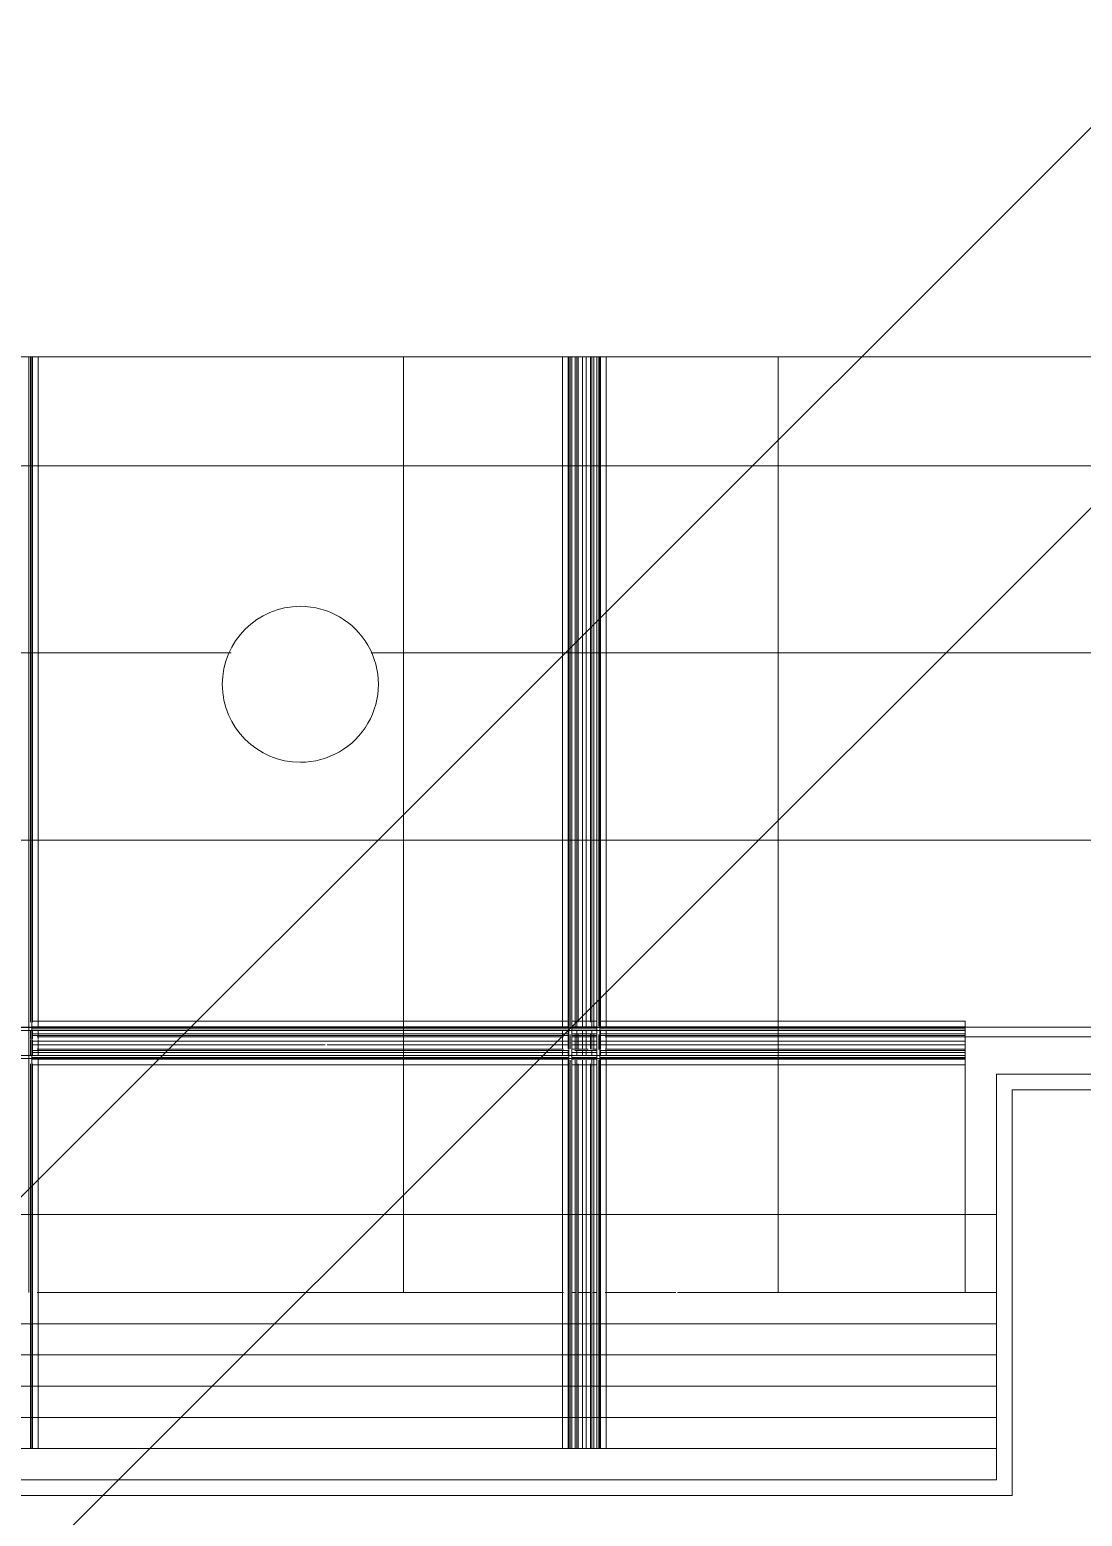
# Model space of a CAD drawing. Header units: millimetres. Extents: x -57519 to 497916, y -349472 to 446842.
# Drawn here: x 315729 to 317415, y 46324 to 48707 of the extents above; entities that cross this region are included whole.
import ezdxf

# ---------------------------------------------------------------- set-up
doc = ezdxf.new("R2010")
doc.units = ezdxf.units.MM
for name, color, linetype, lineweight in [('A-CLNG', 13, 'Continuous', 5), ('A-CLNG-PATT', 13, 'Continuous', 5), ('A-DETL-GENF', 92, 'Continuous', 5), ('A-FLOR', 192, 'Continuous', 5), ('A-FLOR-PATT', 8, 'Continuous', 5), ('A-WALL', 113, 'Continuous', 20), ('E-LITE-EQPM', 33, 'Continuous', 5)]:
    doc.layers.add(name, color=color, linetype=linetype, lineweight=lineweight)

# ---------------------------------------------------------------- blocks, each defined once
blk = doc.blocks.new('Ceilings 10 - Ceilings 10-14177161-SITE COVERAGE')
at = {"layer": 'A-CLNG'}
for p, q in [((66967.3, 47116), (66967.3, 48182.5)), ((66969.3, 46432.5), (66969.3, 48182.5)), ((66969.3, 47107.5), (66969.3, 48182.5)), ((66969.3, 47116), (66969.3, 48182.5)), ((66969.3, 47116), (66969.3, 48182.5)), ((66970.3, 47116), (66970.3, 48182.5)), ((66979.3, 47107.5), (66979.3, 48182.5)), ((67819.3, 48182.5), (67819.3, 47107.5)), ((67828.3, 48182.5), (67828.3, 47116)), ((67829.3, 47107.5), (67829.3, 48182.5)), ((67829.3, 46432.5), (67829.3, 48182.5)), ((67829.3, 47116), (67829.3, 48182.5)), ((67829.3, 47116), (67829.3, 48182.5)), ((67831.3, 47116), (67831.3, 48182.5)), ((67834.3, 47107.5), (67834.3, 48182.5)), ((67834.3, 47107.5), (67834.3, 48182.5)), ((67839.3, 48182.5), (67839.3, 47116)), ((67839.3, 47116), (67839.3, 48182.5)), ((67842.3, 47116), (67842.3, 48182.5)), ((67842.3, 47116), (67842.3, 48182.5)), ((67844.3, 47116), (67844.3, 48182.5)), ((67844.3, 47116), (67844.3, 48182.5)), ((67851.3, 47116), (67851.3, 48182.5)), ((67851.3, 47116), (67851.3, 48182.5)), ((67857.3, 47116), (67857.3, 48182.5)), ((67857.3, 47116), (67857.3, 48182.5)), ((67864.3, 47116), (67864.3, 48182.5)), ((67864.3, 47116), (67864.3, 48182.5)), ((67866.3, 48182.5), (67866.3, 47116)), ((67866.3, 47116), (67866.3, 48182.5)), ((67869.3, 47116), (67869.3, 48182.5)), ((67869.3, 47116), (67869.3, 48182.5)), ((67874.3, 48182.5), (67874.3, 47107.5)), ((67874.3, 47107.5), (67874.3, 48182.5)), ((67877.3, 47116), (67877.3, 48182.5)), ((67879.3, 46432.5), (67879.3, 48182.5)), ((67879.3, 47107.5), (67879.3, 48182.5)), ((67879.3, 47116), (67879.3, 48182.5)), ((67879.3, 47116), (67879.3, 48182.5)), ((67880.3, 47116), (67880.3, 48182.5)), ((67889.3, 47107.5), (67889.3, 48182.5)), ((66059.3, 47107.5), (68464.3, 47107.5)), ((67829.3, 47117.5), (66969.3, 47117.5)), ((66977.8, 47108.5), (66969.3, 47108.5)), ((66977.8, 47107.5), (66969.3, 47107.5)), ((67829.3, 47107.5), (66969.3, 47107.5)), ((66977.8, 47107.5), (66969.3, 47107.5)), ((66977.8, 47105.5), (66969.3, 47105.5)), ((67820.8, 47108.5), (66977.8, 47108.5)), ((67820.8, 47107.5), (66977.8, 47107.5)), ((67820.8, 47107.5), (66977.8, 47107.5)), ((67820.8, 47105.5), (66977.8, 47105.5)), ((67829.3, 47108.5), (67820.8, 47108.5)), ((67829.3, 47107.5), (67820.8, 47107.5)), ((67829.3, 47107.5), (67820.8, 47107.5)), ((67829.3, 47105.5), (67820.8, 47105.5)), ((67828.3, 47116), (67828.3, 47109.7)), ((67829.3, 47109.7), (67829.3, 47116)), ((67829.3, 47109.7), (67829.3, 47116)), ((67831.3, 47109.7), (67831.3, 47116)), ((67874.3, 47117.5), (67834.3, 47117.5)), ((67874.3, 47108.5), (67834.3, 47108.5)), ((67834.3, 47057.5), (67834.3, 47107.5)), ((67834.3, 47057.5), (67834.3, 47107.5)), ((67874.3, 47107.5), (67834.3, 47107.5)), ((67874.3, 47107.5), (67834.3, 47107.5)), ((67874.3, 47107.5), (67834.3, 47107.5)), ((67840.8, 47105.5), (67834.3, 47105.5)), ((67839.3, 47109.7), (67839.3, 47116)), ((67867.8, 47105.5), (67840.8, 47105.5)), ((67842.3, 47109.7), (67842.3, 47116)), ((67851.3, 47109.7), (67851.3, 47116)), ((67857.3, 47109.6), (67857.3, 47116)), ((67866.3, 47116), (67866.3, 47109.6)), ((67874.3, 47105.5), (67867.8, 47105.5)), ((67869.3, 47109.6), (67869.3, 47116)), ((67874.3, 47107.5), (67874.3, 47057.5)), ((67874.3, 47057.5), (67874.3, 47107.5)), ((67877.3, 47109.6), (67877.3, 47116)), ((68464.3, 47117.5), (67879.3, 47117.5)), ((67879.3, 47109.6), (67879.3, 47116)), ((67879.3, 47109.6), (67879.3, 47116)), ((67887.8, 47108.5), (67879.3, 47108.5)), ((67887.8, 47107.5), (67879.3, 47107.5)), ((68464.3, 47107.5), (67879.3, 47107.5)), ((67887.8, 47107.5), (67879.3, 47107.5)), ((67887.8, 47105.5), (67879.3, 47105.5)), ((67880.3, 47109.6), (67880.3, 47116)), ((68464.3, 47108.5), (67887.8, 47108.5)), ((68464.3, 47107.5), (67887.8, 47107.5)), ((68464.3, 47107.5), (67887.8, 47107.5)), ((68464.3, 47105.5), (67887.8, 47105.5)), ((68464.3, 47117.4), (68464.3, 47117.5)), ((68464.3, 47117.5), (68464.3, 47116)), ((68464.3, 47116), (68464.3, 47117.4)), ((68464.3, 47116), (68464.3, 47107.5)), ((68464.3, 47113.4), (68464.3, 47114.5)), ((68464.3, 47114.5), (68464.3, 47114.4)), ((68464.3, 47114.4), (68464.3, 47114.3)), ((68464.3, 47114.3), (68464.3, 47113)), ((68464.3, 47113), (68464.3, 47113.4)), ((68464.3, 47107.5), (68464.3, 47113)), ((68464.3, 47113), (68464.3, 47110)), ((68464.3, 47110), (68464.3, 47108.7)), ((68464.3, 47108.7), (68464.3, 47108.5)), ((68464.3, 47108.5), (68464.3, 47108.3)), ((68464.3, 47108.3), (68464.3, 47108)), ((68464.3, 47108), (68464.3, 47107.7)), ((68464.3, 47107.7), (68464.3, 47107.4)), ((68464.3, 47107.5), (68464.3, 47057.5)), ((68464.3, 47107.4), (68464.3, 47107)), ((68464.3, 47106.6), (68464.3, 47107)), ((68464.3, 47105.7), (68464.3, 47106.6)), ((68464.3, 47105.5), (68464.3, 47105.7)), ((66919.3, 47102.5), (66969.3, 47102.5)), ((66969.3, 47102.5), (66919.3, 47102.5)), ((66967.3, 47096), (66967.3, 47102.5)), ((66967.3, 47088.6), (66967.3, 47096)), ((66967.3, 47069), (66967.3, 47087.4)), ((66969.3, 47088.6), (66969.3, 47102.5)), ((66969.3, 47088.6), (66969.3, 47102.5)), ((66969.3, 47088.6), (66969.3, 47102.5)), ((66969.3, 47102.5), (67829.3, 47102.5)), ((67829.3, 47102.5), (66969.3, 47102.5)), ((66977.8, 47097.5), (66969.3, 47097.5)), ((66969.3, 47094.5), (66977.8, 47094.5)), ((66969.3, 47062.5), (66969.3, 47087.4)), ((66969.3, 47062.5), (66969.3, 47087.4)), ((66969.3, 47062.5), (66969.3, 47087.4)), ((66969.3, 47085.5), (66977.8, 47085.5)), ((66970.3, 47088.5), (66970.3, 47102.5)), ((66970.3, 47062.5), (66970.3, 47087.3)), ((67820.8, 47097.5), (66977.8, 47097.5)), ((67820.8, 47097.5), (66977.8, 47097.5)), ((66977.8, 47094.5), (67820.8, 47094.5)), ((66977.8, 47094.5), (67820.8, 47094.5)), ((66977.8, 47092.5), (67820.8, 47092.5)), ((67820.8, 47092.5), (66977.8, 47092.5)), ((66977.8, 47085.5), (67820.8, 47085.5)), ((67820.8, 47085.5), (66977.8, 47085.5)), ((66979.3, 47088.4), (66979.3, 47102.5)), ((66979.3, 47062.5), (66979.3, 47087.2)), ((67819.3, 47102.5), (67819.3, 47073.2)), ((67829.3, 47097.5), (67820.8, 47097.5)), ((67820.8, 47094.5), (67829.3, 47094.5)), ((67820.8, 47085.5), (67829.3, 47085.5)), ((67828.3, 47102.5), (67828.3, 47073.1)), ((67829.3, 47073), (67829.3, 47102.5)), ((67829.3, 47073), (67829.3, 47102.5)), ((67829.3, 47073), (67829.3, 47102.5)), ((67829.3, 47102.5), (67879.3, 47102.5)), ((67879.3, 47102.5), (67829.3, 47102.5)), ((67831.3, 47073), (67831.3, 47096)), ((67840.8, 47097.5), (67834.3, 47097.5)), ((67840.8, 47097.5), (67834.3, 47097.5)), ((67834.3, 47094.5), (67874.3, 47094.5)), ((67834.3, 47094.5), (67840.8, 47094.5)), ((67834.3, 47092.5), (67840.8, 47092.5)), ((67840.8, 47092.5), (67834.3, 47092.5)), ((67834.3, 47085.5), (67874.3, 47085.5)), ((67840.8, 47085.5), (67834.3, 47085.5)), ((67839.3, 47072.9), (67839.3, 47096)), ((67839.3, 47092.5), (67839.3, 47072.9)), ((67867.8, 47097.5), (67840.8, 47097.5)), ((67840.8, 47094.5), (67867.8, 47094.5)), ((67867.8, 47092.5), (67840.8, 47092.5)), ((67842.3, 47072.8), (67842.3, 47102.5)), ((67842.3, 47072.8), (67842.3, 47096)), ((67860.2, 47097.5), (67844.3, 47097.5)), ((67844.3, 47072.8), (67844.3, 47096)), ((67844.3, 47072.8), (67844.3, 47092.5)), ((67844.3, 47092.5), (67860.2, 47092.5)), ((67860.2, 47085.5), (67844.3, 47085.5)), ((67851.3, 47072.7), (67851.3, 47102.5)), ((67851.3, 47072.7), (67851.3, 47092.5)), ((67857.3, 47072.6), (67857.3, 47102.5)), ((67857.3, 47072.6), (67857.3, 47092.5)), ((67864.3, 47072.5), (67864.3, 47096)), ((67864.3, 47072.5), (67864.3, 47092.5)), ((67866.3, 47102.5), (67866.3, 47072.4)), ((67866.3, 47072.4), (67866.3, 47096)), ((67874.3, 47097.5), (67867.8, 47097.5)), ((67874.3, 47097.5), (67867.8, 47097.5)), ((67867.8, 47094.5), (67874.3, 47094.5)), ((67867.8, 47092.5), (67874.3, 47092.5)), ((67874.3, 47092.5), (67867.8, 47092.5)), ((67874.3, 47085.5), (67867.8, 47085.5)), ((67869.3, 47072.4), (67869.3, 47096)), ((67869.3, 47072.4), (67869.3, 47092.5)), ((67877.3, 47072.2), (67877.3, 47096)), ((67879.3, 47072.2), (67879.3, 47102.5)), ((67879.3, 47072.2), (67879.3, 47102.5)), ((67879.3, 47072.2), (67879.3, 47102.5)), ((67879.3, 47102.5), (68464.3, 47102.5)), ((68464.3, 47102.5), (67879.3, 47102.5)), ((67887.8, 47097.5), (67879.3, 47097.5)), ((67879.3, 47094.5), (67887.8, 47094.5)), ((67879.3, 47085.5), (67887.8, 47085.5)), ((67880.3, 47072.2), (67880.3, 47102.5)), ((68464.3, 47097.5), (67887.8, 47097.5)), ((68464.3, 47097.5), (67887.8, 47097.5)), ((67887.8, 47094.5), (68464.3, 47094.5)), ((67887.8, 47094.5), (68464.3, 47094.5)), ((67887.8, 47092.5), (68464.3, 47092.5)), ((68464.3, 47092.5), (67887.8, 47092.5)), ((67887.8, 47085.5), (68464.3, 47085.5)), ((68464.3, 47085.5), (67887.8, 47085.5)), ((67889.3, 47072), (67889.3, 47102.5)), ((68464.3, 47085.5), (68464.3, 47102.5)), ((68464.3, 47102.5), (68464.3, 47096)), ((68464.3, 47102.5), (68464.3, 47062.5)), ((68464.3, 47062.5), (68464.3, 47102.5)), ((68464.3, 47092.5), (68464.3, 47097.5)), ((68464.3, 47096), (68464.3, 47094.5)), ((68464.3, 47094.5), (68464.3, 47092.5)), ((68464.3, 47079.5), (68464.3, 47085.5)), ((66969.3, 47062.5), (66919.3, 47062.5)), ((66969.3, 47062.5), (66919.3, 47062.5)), ((66967.3, 47062.5), (66967.3, 47069)), ((66977.8, 47079.5), (66969.3, 47079.5)), ((66977.8, 47070.5), (66969.3, 47070.5)), ((66977.8, 47067.5), (66969.3, 47067.5)), ((67829.3, 47062.5), (66969.3, 47062.5)), ((67829.3, 47062.5), (66969.3, 47062.5)), ((66977.8, 47059.5), (66969.5, 47059.5)), ((66977.8, 47079.5), (67439, 47079.5)), ((67439, 47079.5), (66977.8, 47079.5)), ((66977.8, 47072.5), (67820.8, 47072.5)), ((67820.8, 47072.5), (66977.8, 47072.5)), ((67820.8, 47070.5), (66977.8, 47070.5)), ((67820.8, 47070.5), (66977.8, 47070.5)), ((66977.8, 47067.5), (67820.8, 47067.5)), ((67820.8, 47067.5), (66977.8, 47067.5)), ((67820.8, 47059.5), (66977.8, 47059.5)), ((67442.2, 47079.5), (67820.8, 47079.5)), ((67820.8, 47079.5), (67442.2, 47079.5)), ((67819.3, 47070.9), (67819.3, 47062.5)), ((67829.3, 47079.5), (67820.8, 47079.5)), ((67829.3, 47070.5), (67820.8, 47070.5)), ((67829.3, 47067.5), (67820.8, 47067.5)), ((67829.3, 47059.5), (67820.8, 47059.5)), ((67828.3, 47070.7), (67828.3, 47062.5)), ((67829.3, 47062.5), (67829.3, 47070.7)), ((67829.3, 47062.5), (67829.3, 47070.7)), ((67829.3, 47062.5), (67829.3, 47070.7)), ((67879.3, 47062.5), (67829.3, 47062.5)), ((67879.3, 47062.5), (67829.3, 47062.5)), ((67834.3, 47079.5), (67840.8, 47079.5)), ((67874.3, 47079.5), (67834.3, 47079.5)), ((67834.3, 47072.5), (67840.8, 47072.5)), ((67840.8, 47072.5), (67834.3, 47072.5)), ((67834.3, 47067.5), (67840.8, 47067.5)), ((67840.8, 47067.5), (67834.3, 47067.5)), ((67840.8, 47059.5), (67834.3, 47059.5)), ((67874.3, 47070.5), (67839, 47070.5)), ((67840.8, 47072.5), (67860.2, 47072.5)), ((67867.8, 47070.5), (67840.8, 47070.5)), ((67867.8, 47067.5), (67840.8, 47067.5)), ((67867.8, 47059.5), (67840.8, 47059.5)), ((67842.3, 47062.5), (67842.3, 47070.4)), ((67844.3, 47079.5), (67860.2, 47079.5)), ((67860.2, 47072.5), (67844.3, 47072.5)), ((67844.3, 47067.5), (67860.2, 47067.5)), ((67851.3, 47062.5), (67851.3, 47070.2)), ((67857.3, 47062.5), (67857.3, 47070.1)), ((67866.3, 47069.9), (67866.3, 47062.5)), ((67867.8, 47079.5), (67874.3, 47079.5)), ((67867.8, 47072.5), (67874.3, 47072.5)), ((67874.3, 47072.5), (67867.8, 47072.5)), ((67874.3, 47070.5), (67867.8, 47070.5)), ((67867.8, 47067.5), (67874.3, 47067.5)), ((67874.3, 47067.5), (67867.8, 47067.5)), ((67874.3, 47059.5), (67867.8, 47059.5)), ((67887.8, 47079.5), (67879.3, 47079.5)), ((67887.8, 47070.5), (67879.3, 47070.5)), ((67879.3, 47062.5), (67879.3, 47069.6)), ((67879.3, 47062.5), (67879.3, 47069.6)), ((67879.3, 47062.5), (67879.3, 47069.6)), ((67887.8, 47067.5), (67879.3, 47067.5)), ((68464.3, 47062.5), (67879.3, 47062.5)), ((68464.3, 47062.5), (67879.3, 47062.5)), ((67887.8, 47059.5), (67879.3, 47059.5)), ((67880.3, 47062.5), (67880.3, 47069.6)), ((67887.8, 47079.5), (68464.3, 47079.5)), ((68464.3, 47079.5), (67887.8, 47079.5)), ((67887.8, 47072.5), (68464.3, 47072.5)), ((68464.3, 47072.5), (67887.8, 47072.5)), ((68464.3, 47070.5), (67887.8, 47070.5)), ((68464.3, 47070.5), (67887.8, 47070.5)), ((67887.8, 47067.5), (68464.3, 47067.5)), ((68464.3, 47067.5), (67887.8, 47067.5)), ((68464.3, 47059.5), (67887.8, 47059.5)), ((67889.3, 47062.5), (67889.3, 47069.4)), ((68464.3, 47062.5), (68464.3, 47079.5)), ((68464.3, 47067.5), (68464.3, 47072.5)), ((68464.3, 47072.5), (68464.3, 47070.5)), ((68464.3, 47070.5), (68464.3, 47070.3)), ((68464.3, 47070.3), (68464.3, 47069)), ((68464.3, 47069), (68464.3, 47062.5)), ((68464.3, 47058), (68464.3, 47059.5)), ((68464.3, 47058), (68464.3, 47057.6)), ((68464.3, 47057.5), (66059.3, 47057.5)), ((66967.3, 46432.5), (66967.3, 47049)), ((66969.3, 46432.5), (66969.3, 47057.5)), ((66969.3, 47056.5), (66977.8, 47056.5)), ((66969.3, 46432.5), (66969.3, 47049)), ((66969.3, 46432.5), (66969.3, 47049)), ((66969.3, 47047.5), (67829.3, 47047.5)), ((66970.3, 46432.5), (66970.3, 47049)), ((66975, 47057.5), (67829.3, 47057.5)), ((66977.8, 47057.5), (67820.8, 47057.5)), ((67820.8, 47057.5), (66977.8, 47057.5)), ((66977.8, 47056.5), (67820.8, 47056.5)), ((66979.3, 46432.5), (66979.3, 47055.9)), ((67819.3, 47057.5), (67819.3, 46432.5)), ((67820.8, 47057.5), (67829.3, 47057.5)), ((67829.3, 47057.5), (67820.8, 47057.5)), ((67820.8, 47056.5), (67829.3, 47056.5)), ((67828.3, 47055.2), (67828.3, 47049)), ((67828.3, 47049), (67828.3, 46432.5)), ((67829.3, 46432.5), (67829.3, 47057.5)), ((67829.3, 47049), (67829.3, 47055.2)), ((67829.3, 47049), (67829.3, 47055.2)), ((67829.3, 46432.5), (67829.3, 47049)), ((67829.3, 46432.5), (67829.3, 47049)), ((67831.3, 47049), (67831.3, 47055.2)), ((67831.3, 46432.5), (67831.3, 47049)), ((67834.3, 46432.5), (67834.3, 47057.5)), ((67834.3, 46432.5), (67834.3, 47057.5)), ((67834.3, 47057.5), (67874.3, 47057.5)), ((67834.3, 47057.5), (67874.3, 47057.5)), ((67874.3, 47057.5), (67834.3, 47057.5)), ((67834.3, 47056.5), (67874.3, 47056.5)), ((67834.3, 47047.5), (67874.3, 47047.5)), ((67839.3, 47049), (67839.3, 47055.3)), ((67839.3, 47049), (67839.3, 46432.5)), ((67839.3, 46432.5), (67839.3, 47049)), ((67842.3, 47049), (67842.3, 47055.3)), ((67842.3, 46432.5), (67842.3, 47049)), ((67842.3, 46432.5), (67842.3, 47049)), ((67844.3, 46432.5), (67844.3, 47049)), ((67844.3, 46432.5), (67844.3, 47049)), ((67851.3, 47049), (67851.3, 47055.3)), ((67851.3, 46432.5), (67851.3, 47049)), ((67851.3, 46432.5), (67851.3, 47049)), ((67857.3, 47049), (67857.3, 47055.3)), ((67857.3, 46432.5), (67857.3, 47049)), ((67857.3, 46432.5), (67857.3, 47049)), ((67864.3, 46432.5), (67864.3, 47049)), ((67864.3, 46432.5), (67864.3, 47049)), ((67866.3, 47055.4), (67866.3, 47049)), ((67866.3, 47049), (67866.3, 46432.5)), ((67866.3, 46432.5), (67866.3, 47049)), ((67869.3, 47049), (67869.3, 47055.4)), ((67869.3, 46432.5), (67869.3, 47049)), ((67869.3, 46432.5), (67869.3, 47049)), ((67874.3, 47057.5), (67874.3, 46432.5)), ((67874.3, 46432.5), (67874.3, 47057.5)), ((67877.3, 47049), (67877.3, 47055.4)), ((67877.3, 46432.5), (67877.3, 47049)), ((67879.3, 46432.5), (67879.3, 47057.5)), ((67879.3, 47057.5), (68464.3, 47057.5)), ((67879.3, 47057.5), (67887.8, 47057.5)), ((67887.8, 47057.5), (67879.3, 47057.5)), ((67879.3, 47056.5), (67887.8, 47056.5)), ((67879.3, 47049), (67879.3, 47055.4)), ((67879.3, 47049), (67879.3, 47055.4)), ((67879.3, 46432.5), (67879.3, 47049)), ((67879.3, 46432.5), (67879.3, 47049)), ((67879.3, 47047.5), (68464.3, 47047.5)), ((67880.3, 47049), (67880.3, 47055.4)), ((67880.3, 46432.5), (67880.3, 47049)), ((67887.8, 47057.5), (68464.3, 47057.5)), ((68464.3, 47057.5), (67887.8, 47057.5)), ((67887.8, 47056.5), (68464.3, 47056.5)), ((67889.3, 46432.5), (67889.3, 47057.5)), ((68464.3, 47057.6), (68464.3, 47057.2)), ((68464.3, 47052), (68464.3, 47057.5)), ((68464.3, 47057.5), (68464.3, 47049)), ((68464.3, 47057.2), (68464.3, 47056.9)), ((68464.3, 47056.9), (68464.3, 47056.5)), ((68464.3, 47056.5), (68464.3, 47055)), ((68464.3, 47055), (68464.3, 47052)), ((68464.3, 47052), (68464.3, 47051.6)), ((68464.3, 47050.5), (68464.3, 47052)), ((68464.3, 47051.6), (68464.3, 47051.2)), ((68464.3, 47051.2), (68464.3, 47050.9)), ((68464.3, 47050.9), (68464.3, 47050.5)), ((68464.3, 47050.5), (68464.3, 47050.5)), ((68464.3, 47050.5), (68464.3, 47050.5)), ((68464.3, 47049), (68464.3, 47047.5)), ((68464.3, 47047.5), (68464.3, 47049)), ((68464.3, 47047.5), (68464.3, 47047.5)), ((66969.3, 46432.5), (66919.3, 46432.5)), ((66967.3, 46432.5), (66968.8, 46432.5)), ((66970.3, 46432.5), (66968.8, 46432.5)), ((66969.3, 46432.5), (66974.8, 46432.5)), ((66977.8, 46432.5), (66969.3, 46432.5)), ((66971.8, 46432.5), (66970.3, 46432.5)), ((66974.8, 46432.5), (66971.8, 46432.5)), ((66974.8, 46432.5), (66976.3, 46432.5)), ((66976.3, 46432.5), (66974.8, 46432.5)), ((66977.8, 46432.5), (66979.3, 46432.5)), ((66979.3, 46432.5), (66977.8, 46432.5)), ((67820.8, 46432.5), (67819.3, 46432.5)), ((67819.3, 46432.5), (67820.8, 46432.5)), ((67829.3, 46432.5), (67820.8, 46432.5)), ((67823.8, 46432.5), (67822.3, 46432.5)), ((67822.3, 46432.5), (67823.8, 46432.5)), ((67826.8, 46432.5), (67823.8, 46432.5)), ((67823.8, 46432.5), (67829.3, 46432.5)), ((67828.3, 46432.5), (67826.8, 46432.5)), ((67829.8, 46432.5), (67828.3, 46432.5)), ((67879.3, 46432.5), (67829.3, 46432.5)), ((67829.8, 46432.5), (67831.3, 46432.5)), ((67840.8, 46432.5), (67834.3, 46432.5)), ((67834.3, 46432.5), (67851.3, 46432.5)), ((67874.3, 46432.5), (67834.3, 46432.5)), ((67834.3, 46432.5), (67874.3, 46432.5)), ((67839.3, 46432.5), (67844.3, 46432.5)), ((67842.3, 46432.5), (67840.8, 46432.5)), ((67844.3, 46432.5), (67842.3, 46432.5)), ((67851.3, 46432.5), (67857.3, 46432.5)), ((67857.3, 46432.5), (67874.3, 46432.5)), ((67866.3, 46432.5), (67864.3, 46432.5)), ((67864.3, 46432.5), (67869.3, 46432.5)), ((67867.8, 46432.5), (67866.3, 46432.5)), ((67874.3, 46432.5), (67867.8, 46432.5)), ((67877.3, 46432.5), (67878.8, 46432.5)), ((67880.3, 46432.5), (67878.8, 46432.5)), ((67879.3, 46432.5), (67884.8, 46432.5)), ((67887.8, 46432.5), (67879.3, 46432.5)), ((67881.8, 46432.5), (67880.3, 46432.5)), ((67884.8, 46432.5), (67881.8, 46432.5)), ((67884.8, 46432.5), (67886.3, 46432.5)), ((67886.3, 46432.5), (67884.8, 46432.5)), ((67887.8, 46432.5), (67889.3, 46432.5)), ((67889.1, 46432.5), (67887.8, 46432.5)), ((67889.3, 46432.5), (67889.1, 46432.5))]:
    blk.add_line(p, q, dxfattribs=at)
blk = doc.blocks.new('DLN_Face Base lighting-01 - 250mm _R_-10595922-SITE COVERAGE')
at = {"layer": 'E-LITE-EQPM'}
for start, end in [(360, 180), (180, 360)]:
    blk.add_arc((0, 0), 125, start, end, dxfattribs=at)

msp = doc.modelspace()

# ---------------------------------------------------------------- hatches: boundary and pattern name
at = {"layer": 'A-CLNG-PATT'}
h = msp.add_hatch(dxfattribs=at)
h.set_pattern_fill('FP_23', color=256, style=0, pattern_type=2)
h.set_pattern_definition([(180, (315327.73, 46532.485), (-6e-15, -50), [])])
h.paths.add_polyline_path([(315720.2, 46382.5), (317277.7, 46382.5), (317277.7, 46682.5), (313963.8, 46682.5), (313963.8, 46382.5), (315719.9, 46382.5)], flags=0)
at = {"layer": 'A-DETL-GENF'}
h = msp.add_hatch(dxfattribs=at)
h.set_pattern_fill('FP_40', color=250, style=0, pattern_type=2)
h.set_pattern_definition([(45, (248763.4, 0), (-1257.236, 1257.236), []), (45, (248763.4, 1905), (-1257.236, 1257.236), [])])
h.paths.add_polyline_path([(325750.1, -8642.5), (328562.7, -8642.5), (328562.7, 4657.5), (341312.7, 4657.5), (341312.7, 30557.5), (342712.7, 30557.5), (342712.7, 48907.7), (339962.7, 48907.7), (339962.7, 52157.5), (338962.7, 52157.5), (338962.7, 53757.5), (297512.7, 53757.5), (297512.7, 52247.5), (286277.7, 52247.5), (286277.7, 34407.5), (285902.7, 34407.5), (285902.7, 7407.5), (286277.7, 7407.5), (286277.7, -2267.5), (315555.2, -2267.5), (315555.2, -8642.5), (321257.1, -8642.5)], flags=0)
at = {"layer": 'A-FLOR-PATT'}
h = msp.add_hatch(dxfattribs=at)
h.set_pattern_fill('FP_20', color=256, style=0, pattern_type=2)
h.set_pattern_definition([(90, (321127.73, 26107.5), (-600, 4e-14), []), (180, (321127.73, 26107.5), (4e-14, -300), [])])
h.paths.add_polyline_path([(318727.7, 40207.5), (319852.7, 40207.5), (319852.7, 42282.5), (318727.7, 42282.5), (318727.7, 40387.1)], flags=0)
h.paths.add_polyline_path([(319502.7, 40920), (319470.4, 40924.2), (319423.3, 40949.7), (319406.2, 40967.2), (319391.4, 40990), (319381.5, 41016.5), (319377.7, 41045), (319382, 41077.3), (319407.5, 41124.4), (319423.3, 41140.2), (319447.7, 41156.3), (319474.3, 41166.2), (319502.7, 41170), (319552.9, 41158.4), (319582.2, 41140.2), (319602.7, 41118.2), (319615.9, 41095.6), (319624, 41073.5), (319627.7, 41045), (319623.5, 41012.6), (319598, 40965.6), (319580.5, 40948.5), (319557.7, 40933.6), (319531.2, 40923.7)], flags=0)
h.paths.add_polyline_path([(319502.7, 41878.3), (319470.4, 41882.6), (319423.3, 41908.1), (319406.2, 41925.5), (319391.4, 41948.3), (319381.5, 41974.8), (319377.7, 42003.3), (319382, 42035.7), (319407.5, 42082.7), (319423.3, 42098.6), (319447.7, 42114.7), (319474.3, 42124.6), (319502.7, 42128.3), (319552.9, 42116.7), (319582.2, 42098.6), (319602.7, 42076.6), (319615.9, 42053.9), (319624, 42031.8), (319627.7, 42003.3), (319623.5, 41971), (319598, 41923.9), (319580.5, 41906.8), (319557.7, 41892), (319531.2, 41882.1)], flags=0)
h.paths.add_polyline_path([(319502.7, 42882.5), (319470.4, 42886.7), (319423.3, 42912.2), (319406.2, 42929.7), (319391.7, 42951.7), (319381.5, 42979), (319379.2, 43018.9), (319382, 43039.8), (319407.5, 43086.9), (319423.3, 43102.7), (319447.7, 43118.8), (319474.3, 43128.7), (319502.7, 43132.5), (319552.9, 43120.9), (319582.2, 43102.7), (319599.3, 43085.3), (319615.9, 43058.1), (319624, 43036), (319627.7, 43007.5), (319623.5, 42975.1), (319598, 42928.1), (319580.5, 42911), (319557.7, 42896.1), (319531.2, 42886.2)], flags=0)
h.paths.add_polyline_path([(313944.2, 42882.5), (317127.7, 42882.5), (317127.7, 44132.5), (317277.7, 44128.6), (317277.7, 42882.5), (319852.7, 42882.5), (319852.7, 44957.5), (318727.7, 44957.5), (318733, 43632.5), (318733.7, 43632.5), (318733.7, 43538.5), (318927.7, 43538.5), (318927.7, 43532.5), (318527.7, 43532.5), (318527.7, 44957.5), (312652.7, 44957.5), (312652.7, 42882.5), (313944.2, 42882.5)], flags=0)
h.paths.add_polyline_path([(317902.7, 43182.5), (317870.4, 43186.7), (317823.3, 43212.2), (317806.2, 43229.7), (317791.4, 43252.5), (317781.5, 43279), (317777.7, 43307.5), (317782, 43339.8), (317807.5, 43386.9), (317823.3, 43402.7), (317847.7, 43418.8), (317887.3, 43430.5), (317902.7, 43432.5), (317952.9, 43420.9), (317982.2, 43402.7), (317999.3, 43385.3), (318015.9, 43358.1), (318024.6, 43331.2), (318027.7, 43307.5), (318023.5, 43275.1), (317998, 43228.1), (317980.5, 43211), (317957.7, 43196.1), (317931.2, 43186.2)], flags=0)
h.paths.add_polyline_path([(316602.7, 43232.5), (316565.2, 43242.5), (316537.8, 43270), (316527.7, 43307.5), (316537.8, 43345), (316565.2, 43372.4), (316602.7, 43382.5), (316640.2, 43372.4), (316667.7, 43345), (316677.7, 43307.5), (316667.7, 43270), (316640.2, 43242.5), (316618.3, 43234.5)], flags=0)
h.paths.add_polyline_path([(315552.7, 43232.5), (315515.2, 43242.5), (315487.8, 43270), (315477.7, 43307.5), (315488.4, 43345.8), (315515.2, 43372.4), (315552.7, 43382.5), (315590.2, 43372.4), (315617.7, 43345), (315627.7, 43307.5), (315617.7, 43270), (315590.2, 43242.5), (315568.3, 43234.5)], flags=0)
h.paths.add_polyline_path([(314502.7, 43232.5), (314465.2, 43242.5), (314437.8, 43270), (314427.7, 43307.5), (314437.8, 43345), (314465.2, 43372.4), (314502.7, 43382.5), (314540.2, 43372.4), (314567.7, 43345), (314577.7, 43307.5), (314567.7, 43270), (314540.2, 43242.5), (314517.5, 43234.4)], flags=0)
h.paths.add_polyline_path([(313302.7, 43232.5), (313265.2, 43242.5), (313237.8, 43270), (313227.7, 43307.5), (313237.8, 43345), (313265.2, 43372.4), (313302.7, 43382.5), (313340.2, 43372.4), (313367.7, 43345), (313377.7, 43307.5), (313367.7, 43270), (313340.2, 43242.5), (313307.7, 43233.1)], flags=0)
h.paths.add_polyline_path([(319502.7, 43990.8), (319470.4, 43995.1), (319423.3, 44020.6), (319405.2, 44039.4), (319391.4, 44060.8), (319381.5, 44087.4), (319377.7, 44115.8), (319382, 44148.2), (319407.5, 44195.3), (319427.7, 44214.4), (319447.7, 44227.2), (319474.3, 44237.1), (319502.7, 44240.8), (319552.9, 44229.2), (319582.2, 44211.1), (319599.5, 44193.3), (319615.9, 44166.4), (319624, 44144.3), (319627.7, 44115.8), (319623.5, 44083.5), (319598, 44036.4), (319580.5, 44019.3), (319557.7, 44004.5), (319531.2, 43994.6)], flags=0)
h.paths.add_polyline_path([(317024, 44166.7), (317024, 44166.7), (317044.8, 44166.7)], flags=0)
h.paths.add_polyline_path([(317902.7, 44682.5), (317870.4, 44686.7), (317823.3, 44712.2), (317806.2, 44729.7), (317791.4, 44752.5), (317781.5, 44779), (317777.7, 44807.5), (317782, 44839.8), (317807.5, 44886.9), (317823.3, 44902.7), (317847.7, 44918.8), (317887.3, 44930.5), (317902.7, 44932.5), (317952.9, 44920.9), (317982.2, 44902.7), (317999.3, 44885.3), (318015.9, 44858.1), (318024, 44836), (318027.2, 44803.3), (318023.5, 44775.1), (317998, 44728.1), (317980.5, 44711), (317957.7, 44696.1), (317931.2, 44686.2)], flags=0)
h.paths.add_polyline_path([(315552.7, 44682.5), (315520.4, 44686.7), (315473.3, 44712.2), (315456.2, 44729.7), (315441.4, 44752.5), (315431.5, 44779), (315427.7, 44807.5), (315432, 44839.8), (315458, 44887.6), (315479.6, 44907.6), (315497.7, 44918.8), (315524.3, 44928.7), (315552.7, 44932.5), (315602.9, 44920.9), (315632.2, 44902.7), (315649.3, 44885.3), (315665.9, 44858.1), (315674, 44836), (315675.1, 44787.7), (315673.5, 44775.1), (315648, 44728.1), (315630.5, 44711), (315607.7, 44696.1), (315581.2, 44686.2)], flags=0)
h.paths.add_polyline_path([(316602.7, 44682.5), (316570.4, 44686.7), (316523.3, 44712.2), (316506.2, 44729.7), (316491.4, 44752.5), (316481.5, 44779), (316477.7, 44807.5), (316483.2, 44842.8), (316507.5, 44886.9), (316523.3, 44902.7), (316547.7, 44918.8), (316577.7, 44929.2), (316602.7, 44932.5), (316652.9, 44920.9), (316682.2, 44902.7), (316699.3, 44885.3), (316715.9, 44858.1), (316724, 44836), (316727.2, 44803.3), (316723.5, 44775.1), (316698, 44728.1), (316680.5, 44711), (316657.7, 44696.1), (316631.2, 44686.2)], flags=0)
h.paths.add_polyline_path([(313302.7, 44682.5), (313270.4, 44686.7), (313223.3, 44712.2), (313206.2, 44729.7), (313191.4, 44752.5), (313181.5, 44779), (313177.7, 44807.5), (313182, 44839.8), (313207.5, 44886.9), (313223.3, 44902.7), (313247.7, 44918.8), (313275.2, 44928.9), (313302.7, 44932.5), (313352.9, 44920.9), (313382.2, 44902.7), (313399.3, 44885.3), (313415.9, 44858.1), (313424, 44836), (313427.2, 44803.3), (313419.4, 44765.2), (313398, 44728.1), (313380.5, 44711), (313357.7, 44696.1), (313331.2, 44686.2)], flags=0)
h.paths.add_polyline_path([(314502.7, 44687.5), (314470.4, 44691.7), (314423.3, 44717.2), (314406.2, 44734.7), (314391.4, 44757.5), (314381.5, 44784), (314377.7, 44812.5), (314382, 44844.8), (314407.5, 44891.9), (314423.3, 44907.7), (314447.7, 44923.8), (314474.3, 44933.7), (314517.5, 44935.5), (314552.9, 44925.9), (314582.2, 44907.7), (314599.3, 44890.3), (314615.9, 44863.1), (314624, 44841), (314626.5, 44803.3), (314623.5, 44780.1), (314598, 44733.1), (314580.5, 44716), (314557.7, 44701.1), (314517.5, 44689.4)], flags=0)
h.paths.add_polyline_path([(316577.7, 45557.5), (316627.7, 45557.5), (316627.7, 45882.5), (314027.7, 45882.5), (314027.7, 45557.5), (316483.2, 45557.5)], flags=0)
h.paths.add_polyline_path([(318727.7, 45557.5), (319852.7, 45557.5), (319852.7, 48182.5), (313963.8, 48182.5), (313963.8, 46682.5), (317277.7, 46682.5), (317277.7, 47032.5), (318627.7, 47032.5), (318627.7, 47038.5), (318721.7, 47038.5), (318721.7, 47232.5), (318727.7, 47232.5), (318727.7, 45686.5)], flags=0)
h.paths.add_polyline_path([(316103.7, 45686.5), (316103.7, 45686.5), (316103.7, 45882.5)], flags=0)
h.paths.add_polyline_path([(319502.7, 46324.2), (319470.4, 46328.4), (319423.3, 46353.9), (319406.2, 46371.4), (319391.4, 46394.2), (319381.5, 46420.7), (319377.7, 46449.2), (319382, 46481.5), (319407.5, 46528.6), (319423.3, 46544.4), (319447.7, 46560.5), (319474.3, 46570.4), (319502.7, 46574.2), (319552.9, 46562.5), (319582.2, 46544.4), (319599.3, 46526.9), (319615.9, 46499.8), (319624, 46477.6), (319627.7, 46449.2), (319623.5, 46416.8), (319598, 46369.7), (319580.5, 46352.6), (319557.7, 46337.8), (319531.2, 46327.9)], flags=0)
h.paths.add_polyline_path([(313009.4, 46382.5), (313813.8, 46382.5), (313813.8, 48182.5), (312652.7, 48182.5), (312652.7, 46382.5), (313009.3, 46382.5)], flags=0)
h.paths.add_polyline_path([(317198.7, 47047.7), (317198.7, 47047.7), (317227.7, 47047.7)], flags=0)
h.paths.add_polyline_path([(314829.7, 47747.4), (314829.7, 47747.4), (314829.7, 47963.2)], flags=0)
h.paths.add_polyline_path([(314829.7, 47453), (314829.7, 47453), (314829.7, 47747.4)], flags=0)
h.paths.add_polyline_path([(314829.7, 47388.8), (314829.7, 47388.8), (314829.7, 47453)], flags=0)
h.paths.add_polyline_path([(314823.7, 47747.4), (314823.7, 47747.4), (314823.7, 47965.5)], flags=0)
h.paths.add_polyline_path([(314823.7, 47453), (314823.7, 47453), (314823.7, 47747.4)], flags=0)
h.paths.add_polyline_path([(314823.7, 47391), (314823.7, 47391), (314823.7, 47453)], flags=0)
h.paths.add_polyline_path([(314785.7, 47747.4), (314785.7, 47747.4), (314785.7, 47980.2)], flags=0)
h.paths.add_polyline_path([(314785.7, 47453), (314785.7, 47453), (314785.7, 47747.4)], flags=0)
h.paths.add_polyline_path([(314785.7, 47404.8), (314785.7, 47404.8), (314785.7, 47453)], flags=0)
h.paths.add_polyline_path([(314771.7, 47747.4), (314771.7, 47747.4), (314771.7, 47985.6)], flags=0)
h.paths.add_polyline_path([(314771.7, 47453), (314771.7, 47453), (314771.7, 47747.4)], flags=0)
h.paths.add_polyline_path([(314771.7, 47409.9), (314771.7, 47410), (314771.7, 47453)], flags=0)
h.paths.add_polyline_path([(312965.7, 47747.4), (312965.7, 47747.4), (312965.7, 48041.8)], flags=0)
h.paths.add_polyline_path([(312951.7, 47747.4), (312951.7, 47747.4), (312951.7, 48041.8)], flags=0)
h.paths.add_polyline_path([(313009.7, 47747.4), (313009.7, 47747.4), (313009.7, 48041.8)], flags=0)
h.paths.add_polyline_path([(313009.7, 47453), (313009.7, 47453), (313009.7, 47747.4)], flags=0)
h.paths.add_polyline_path([(313003.7, 47747.4), (313003.7, 47747.4), (313003.7, 48041.8)], flags=0)
h.paths.add_polyline_path([(313003.7, 47453), (313003.7, 47453), (313003.7, 47747.4)], flags=0)
h.paths.add_polyline_path([(319502.7, 47532.5), (319470.4, 47536.7), (319423.3, 47562.2), (319405.6, 47580.5), (319391.4, 47602.5), (319381.5, 47629), (319377.7, 47657.5), (319382, 47689.8), (319407.5, 47736.9), (319423.3, 47752.7), (319447.7, 47768.8), (319474.3, 47778.7), (319502.7, 47782.5), (319552.9, 47770.9), (319582.2, 47752.7), (319599.8, 47734.5), (319615.9, 47708.1), (319624, 47686), (319627.7, 47657.5), (319623.5, 47625.1), (319598, 47578.1), (319580.5, 47561), (319557.7, 47546.1), (319531.2, 47536.2)], flags=0)
h.paths.add_polyline_path([(317982.7, 47532.5), (317950.4, 47536.7), (317903.3, 47562.2), (317887.3, 47578.3), (317871.4, 47602.5), (317861.5, 47629), (317857.7, 47657.5), (317862, 47689.8), (317887.5, 47736.9), (317905.3, 47754.3), (317927.7, 47768.8), (317954.3, 47778.7), (317982.7, 47782.5), (318033.6, 47770.6), (318062.2, 47752.7), (318079.3, 47735.3), (318095.9, 47708.1), (318104, 47686), (318107.7, 47657.5), (318103.5, 47625.1), (318078, 47578.1), (318060.5, 47561), (318037.7, 47546.1), (318011.2, 47536.2)], flags=0)
h.paths.add_polyline_path([(316162.7, 47532.5), (316130.4, 47536.7), (316083.3, 47562.2), (316066.2, 47579.7), (316051.4, 47602.5), (316041.5, 47629), (316037.7, 47657.5), (316042, 47689.8), (316067.5, 47736.9), (316083.3, 47752.7), (316107.7, 47768.8), (316145.8, 47780.3), (316162.7, 47782.5), (316202.4, 47775.2), (316242.2, 47752.7), (316259.3, 47735.3), (316275.9, 47708.1), (316284, 47686), (316287.7, 47657.5), (316283.5, 47625.1), (316258, 47578.1), (316240.5, 47561), (316217.7, 47546.1), (316191.2, 47536.2)], flags=0)
h.paths.add_polyline_path([(314342.7, 47532.5), (314310.4, 47536.7), (314263.3, 47562.2), (314246.2, 47579.7), (314229.2, 47607.7), (314221.5, 47629), (314217.7, 47657.5), (314222, 47689.8), (314247.5, 47736.9), (314263.3, 47752.7), (314287.7, 47768.8), (314314.3, 47778.7), (314342.7, 47782.5), (314392.9, 47770.9), (314422.2, 47752.7), (314439.3, 47735.3), (314455.9, 47708.1), (314464, 47686), (314467.7, 47657.5), (314463.5, 47625.1), (314438, 47578.1), (314420.5, 47561), (314397.7, 47546.1), (314371.2, 47536.2)], flags=0)
h.paths.add_polyline_path([(313427.7, 47582.5), (313390.2, 47592.5), (313362.8, 47620), (313352.7, 47657.5), (313362.8, 47695), (313390.2, 47722.4), (313427.7, 47732.5), (313465.2, 47722.4), (313492.7, 47695), (313502.7, 47657.5), (313492.7, 47620), (313465.2, 47592.5), (313443.3, 47584.5)], flags=0)
h.paths.add_polyline_path([(312652.7, 48782.5), (319852.7, 48782.5), (319852.7, 49002.4), (319841.2, 48998.7), (319812.7, 48995), (319780.4, 48999.2), (319733.3, 49024.7), (319716.2, 49042.2), (319701.4, 49065), (319691.5, 49091.5), (319687.7, 49120), (319692, 49152.3), (319717.5, 49199.4), (319738.8, 49219.5), (319757.7, 49231.3), (319784.3, 49241.2), (319812.7, 49245), (319852.7, 49245), (319850.2, 50182.5), (319812.7, 50172.5), (319775.2, 50182.5), (319747.8, 50210), (319737.8, 50248.3), (319747.8, 50285), (319775.2, 50312.4), (319812.7, 50322.5), (319850.2, 50312.4), (319852.7, 50312.8), (319852.7, 50982.5), (312652.7, 50982.5), (312652.7, 48925)], flags=0)
h.paths.add_polyline_path([(317982.7, 48995), (317950.4, 48999.2), (317903.3, 49024.7), (317887.3, 49040.8), (317871.4, 49065), (317861.5, 49091.5), (317857.7, 49120), (317862, 49152.3), (317887.5, 49199.4), (317908.8, 49219.5), (317927.7, 49231.3), (317954.3, 49241.2), (317982.7, 49245), (318032.9, 49233.4), (318062.2, 49215.2), (318079.3, 49197.8), (318095.9, 49170.6), (318104, 49148.5), (318107.7, 49120), (318103.5, 49087.6), (318078, 49040.6), (318060.5, 49023.5), (318037.7, 49008.6), (318011.2, 48998.7)], flags=0)
h.paths.add_polyline_path([(317072.7, 48995), (317040.4, 48999.2), (316993.3, 49024.7), (316976.2, 49042.2), (316961.4, 49065), (316951.5, 49091.5), (316947.7, 49120), (316952, 49152.3), (316977.5, 49199.4), (316998.8, 49219.5), (317017.7, 49231.3), (317044.3, 49241.2), (317072.7, 49245), (317122.9, 49233.4), (317152.2, 49215.2), (317169.3, 49197.8), (317185.9, 49170.6), (317194, 49148.5), (317197.7, 49120), (317193.5, 49087.6), (317168, 49040.6), (317150.5, 49023.5), (317127.7, 49008.6), (317101.2, 48998.7)], flags=0)
h.paths.add_polyline_path([(315242.7, 48995), (315210.4, 48999.2), (315163.3, 49024.7), (315146.2, 49042.2), (315131.4, 49065), (315121.5, 49091.5), (315117.7, 49120), (315122, 49152.3), (315147.5, 49199.4), (315168.8, 49219.5), (315187.7, 49231.3), (315214.3, 49241.2), (315242.7, 49245), (315292.9, 49233.4), (315322.2, 49215.2), (315339.3, 49197.8), (315355.9, 49170.6), (315364, 49148.5), (315367.7, 49120), (315359.9, 49079.1), (315338, 49040.6), (315320.5, 49023.5), (315297.7, 49008.6), (315271.2, 48998.7)], flags=0)
h.paths.add_polyline_path([(316162.7, 48995), (316130.4, 48999.2), (316083.3, 49024.7), (316066.2, 49042.2), (316051.4, 49065), (316041.5, 49091.5), (316037.7, 49120), (316045.1, 49159.8), (316067.5, 49199.4), (316088.8, 49219.5), (316107.7, 49231.3), (316134.3, 49241.2), (316162.7, 49245), (316202.4, 49237.7), (316242.2, 49215.2), (316259.3, 49197.8), (316275.9, 49170.6), (316284, 49148.5), (316287.7, 49120), (316283.5, 49087.6), (316258, 49040.6), (316240.5, 49023.5), (316217.7, 49008.6), (316191.2, 48998.7)], flags=0)
h.paths.add_polyline_path([(314342.7, 48995), (314310.4, 48999.2), (314263.3, 49024.7), (314246.2, 49042.2), (314231.4, 49065), (314221.5, 49091.5), (314217.7, 49120), (314222, 49152.3), (314247.5, 49199.4), (314268.8, 49219.5), (314287.7, 49231.3), (314314.3, 49241.2), (314342.7, 49245), (314392.9, 49233.4), (314422.2, 49215.2), (314439.3, 49197.8), (314455.9, 49170.6), (314464, 49148.5), (314467.7, 49120), (314463.5, 49087.6), (314438, 49040.6), (314420.5, 49023.5), (314397.7, 49008.6), (314371.2, 48998.7)], flags=0)
h.paths.add_polyline_path([(316631.2, 49675.5), (316631.2, 49675.5), (316637.7, 49675.5)], flags=0)
h.paths.add_polyline_path([(318417.7, 49675.5), (318417.7, 49675.5), (318424.2, 49675.5)], flags=0)
h.paths.add_polyline_path([(316597.7, 49675.5), (316597.7, 49675.5), (316604.2, 49675.5)], flags=0)
h.paths.add_polyline_path([(316764, 49675.5), (316764, 49675.5), (316957.2, 49675.5)], flags=0)
h.paths.add_polyline_path([(316652.7, 49675.5), (316652.7, 49675.5), (316652.7, 49675.5)], flags=0)
h.paths.add_polyline_path([(317044.8, 49675.5), (317044.8, 49675.5), (317325.7, 49675.5)], flags=0)
h.paths.add_polyline_path([(318451.2, 49675.5), (318451.2, 49675.5), (318457.7, 49675.5)], flags=0)
h.paths.add_polyline_path([(316483.2, 49675.5), (316483.2, 49675.5), (316582.7, 49675.5)], flags=0)
h.paths.add_polyline_path([(316202.4, 49675.5), (316202.4, 49675.5), (316483.2, 49675.5)], flags=0)
h.paths.add_polyline_path([(318871.5, 49675.5), (318871.5, 49675.5), (319010.5, 49675.5)], flags=0)
h.paths.add_polyline_path([(318729.7, 49675.5), (318729.7, 49675.5), (318871.5, 49675.5)], flags=0)
h.paths.add_polyline_path([(318589.3, 49675.5), (318589.3, 49675.5), (318729.7, 49675.5)], flags=0)
h.paths.add_polyline_path([(318878, 49681.5), (318878, 49681.5), (319010.5, 49681.5)], flags=0)
h.paths.add_polyline_path([(318729.7, 49681.5), (318729.7, 49681.5), (318878, 49681.5)], flags=0)
h.paths.add_polyline_path([(316631.2, 49681.5), (316631.2, 49681.5), (316637.7, 49681.5)], flags=0)
h.paths.add_polyline_path([(317044.8, 49681.5), (317044.8, 49681.5), (317191.9, 49681.5)], flags=0)
h.paths.add_polyline_path([(316764, 49681.5), (316764, 49681.5), (316937.8, 49681.5)], flags=0)
h.paths.add_polyline_path([(316597.7, 49681.5), (316597.7, 49681.5), (316604.2, 49681.5)], flags=0)
h.paths.add_polyline_path([(318451.2, 49681.5), (318451.2, 49681.5), (318457.7, 49681.5)], flags=0)
h.paths.add_polyline_path([(318417.7, 49681.5), (318417.7, 49681.5), (318424.2, 49681.5)], flags=0)
h.paths.add_polyline_path([(316597.7, 49719.5), (316597.7, 49719.5), (316604.2, 49719.5)], flags=0)
h.paths.add_polyline_path([(316631.2, 49719.5), (316631.2, 49719.5), (316637.7, 49719.5)], flags=0)
h.paths.add_polyline_path([(316483.2, 49719.5), (316483.2, 49719.5), (316582.7, 49719.5)], flags=0)
h.paths.add_polyline_path([(318729.7, 49719.5), (318729.7, 49719.5), (318918.8, 49719.5)], flags=0)
h.paths.add_polyline_path([(316764, 49719.5), (316764, 49719.5), (316800.7, 49719.5)], flags=0)
h.paths.add_polyline_path([(318168.1, 49719.5), (318168.1, 49719.5), (318238.6, 49719.5)], flags=0)
h.paths.add_polyline_path([(318417.7, 49719.5), (318417.7, 49719.5), (318424.2, 49719.5)], flags=0)
h.paths.add_polyline_path([(317044.8, 49719.5), (317044.8, 49719.5), (317325.7, 49719.5)], flags=0)
h.paths.add_polyline_path([(318451.2, 49719.5), (318451.2, 49719.5), (318457.7, 49719.5)], flags=0)
h.paths.add_polyline_path([(316652.7, 49733.5), (316652.7, 49733.5), (316764, 49733.5)], flags=0)
h.paths.add_polyline_path([(318451.2, 49733.5), (318451.2, 49733.5), (318457.7, 49733.5)], flags=0)
h.paths.add_polyline_path([(316597.7, 49733.5), (316597.7, 49733.5), (316604.2, 49733.5)], flags=0)
h.paths.add_polyline_path([(318417.7, 49733.5), (318417.7, 49733.5), (318424.2, 49733.5)], flags=0)
h.paths.add_polyline_path([(318729.7, 49733.5), (318729.7, 49733.5), (318933.9, 49733.5)], flags=0)
h.paths.add_polyline_path([(318589.3, 49733.5), (318589.3, 49733.5), (318729.7, 49733.5)], flags=0)
h.paths.add_polyline_path([(316631.2, 49733.5), (316631.2, 49733.5), (316637.7, 49733.5)], flags=0)
h.paths.add_polyline_path([(317044.8, 49733.5), (317044.8, 49733.5), (317325.7, 49733.5)], flags=0)
h.paths.add_polyline_path([(318168.1, 49733.5), (318168.1, 49733.5), (318402.8, 49733.5)], flags=0)
h.paths.add_polyline_path([(315733.7, 50247.5), (315733.7, 50247.5), (315733.7, 50397.1)], flags=0)
h.paths.add_polyline_path([(316643.7, 50397.1), (316643.7, 50397.1), (316643.7, 50623.8)], flags=0)
h.paths.add_polyline_path([(317982.7, 50172.5), (317945.2, 50182.5), (317917.8, 50210), (317907.7, 50247.5), (317917.8, 50285), (317945.2, 50312.4), (317982.7, 50322.5), (318020.2, 50312.4), (318047.7, 50285), (318057.7, 50247.5), (318047.7, 50210), (318020.2, 50182.5), (317998.3, 50174.5)], flags=0)
h.paths.add_polyline_path([(318892.7, 50172.5), (318855.2, 50182.5), (318827.8, 50210), (318817.7, 50247.5), (318827.8, 50285), (318855.2, 50312.4), (318892.7, 50322.5), (318930.2, 50312.4), (318957.7, 50285), (318967.7, 50247.5), (318957.7, 50210), (318930.2, 50182.5), (318908.3, 50174.5)], flags=0)
h.paths.add_polyline_path([(315242.7, 50172.5), (315205.2, 50182.5), (315177.8, 50210), (315167.7, 50247.5), (315177.8, 50285), (315205.2, 50312.4), (315242.7, 50322.5), (315280.2, 50312.4), (315307.7, 50285), (315317.7, 50247.5), (315307.7, 50210), (315280.2, 50182.5), (315258.3, 50174.5)], flags=0)
h.paths.add_polyline_path([(316162.7, 50172.5), (316125.2, 50182.5), (316097.8, 50210), (316087.7, 50247.5), (316097.8, 50285), (316125.2, 50312.4), (316162.7, 50322.5), (316200.2, 50312.4), (316227.7, 50285), (316237.7, 50247.5), (316227.7, 50210), (316200.2, 50182.5), (316178.3, 50174.5)], flags=0)
h.paths.add_polyline_path([(317072.7, 50172.5), (317035.2, 50182.5), (317007.8, 50210), (316997.7, 50247.5), (317007.8, 50285), (317035.2, 50312.4), (317072.7, 50322.5), (317110.2, 50312.4), (317137.7, 50285), (317147.7, 50247.5), (317137.7, 50210), (317110.2, 50182.5), (317088.3, 50174.5)], flags=0)
h.paths.add_polyline_path([(314342.7, 50172.5), (314305.2, 50182.5), (314277.8, 50210), (314267.7, 50247.5), (314277.8, 50285), (314305.2, 50312.4), (314342.7, 50322.5), (314380.2, 50312.4), (314407.7, 50285), (314417.7, 50247.5), (314407.7, 50210), (314380.2, 50182.5), (314358.3, 50174.5)], flags=0)
h.paths.add_polyline_path([(313427.7, 50172.5), (313390.2, 50182.5), (313362.8, 50210), (313352.7, 50247.5), (313362.8, 50285), (313390.2, 50312.4), (313427.7, 50322.5), (313465.2, 50312.4), (313492.7, 50285), (313502.7, 50247.5), (313492.7, 50210), (313465.2, 50182.5), (313443.3, 50174.5)], flags=0)

# ---------------------------------------------------------------- linework, layer by layer
at = {"layer": 'A-CLNG'}
for p, q in [((316607.7, 47116), (316607.7, 48182.5)), ((316627.7, 48182.5), (316627.7, 47116)), ((315741.2, 47092.5), (316584.2, 47092.5)), ((316597.7, 47092.5), (316604.2, 47092.5)), ((316631.2, 47092.5), (316637.7, 47092.5)), ((316651.2, 47092.5), (317477.7, 47092.5)), ((316584.2, 47072.5), (315741.2, 47072.5)), ((316604.2, 47072.5), (316597.7, 47072.5)), ((316637.7, 47072.5), (316631.2, 47072.5)), ((317227.7, 47072.5), (316651.2, 47072.5)), ((317227.7, 47062.5), (317227.7, 47069)), ((316607.7, 46682.5), (316607.7, 47049)), ((316627.7, 47049), (316627.7, 46682.5)), ((317227.7, 46682.5), (317227.7, 47049)), ((316584.2, 46682.5), (315741.2, 46682.5)), ((316604.2, 46682.5), (316597.7, 46682.5)), ((316627.7, 46682.5), (316607.7, 46682.5)), ((316637.7, 46682.5), (316631.2, 46682.5)), ((316764, 46682.5), (316651.2, 46682.5)), ((317277.7, 46682.5), (316767, 46682.5))]:
    msp.add_line(p, q, dxfattribs=at)
at = {"layer": 'A-FLOR'}
for p, q in [((312652.7, 48182.5), (319852.7, 48182.5)), ((317302.7, 47007.5), (318702.7, 47007.5))]:
    msp.add_line(p, q, dxfattribs=at)
at = {"layer": 'A-WALL', "lineweight": 5}
for p, q in [((317277.7, 47032.5), (318727.7, 47032.5)), ((317277.7, 46382.5), (317277.7, 47032.5)), ((317302.7, 46357.5), (317302.7, 47007.5)), ((313963.8, 46382.5), (317277.7, 46382.5)), ((313938.8, 46357.5), (317302.7, 46357.5))]:
    msp.add_line(p, q, dxfattribs=at)

# ---------------------------------------------------------------- block references
at = {"layer": 'A-CLNG'}
msp.add_blockref('Ceilings 10 - Ceilings 10-14177161-SITE COVERAGE', (248763.4, 0), dxfattribs=at)
at = {"layer": 'E-LITE-EQPM', "rotation": 269.9999999999993}
msp.add_blockref('DLN_Face Base lighting-01 - 250mm _R_-10595922-SITE COVERAGE', (316162.7, 47657.5), dxfattribs=at)

doc.saveas('drawing.dxf')
